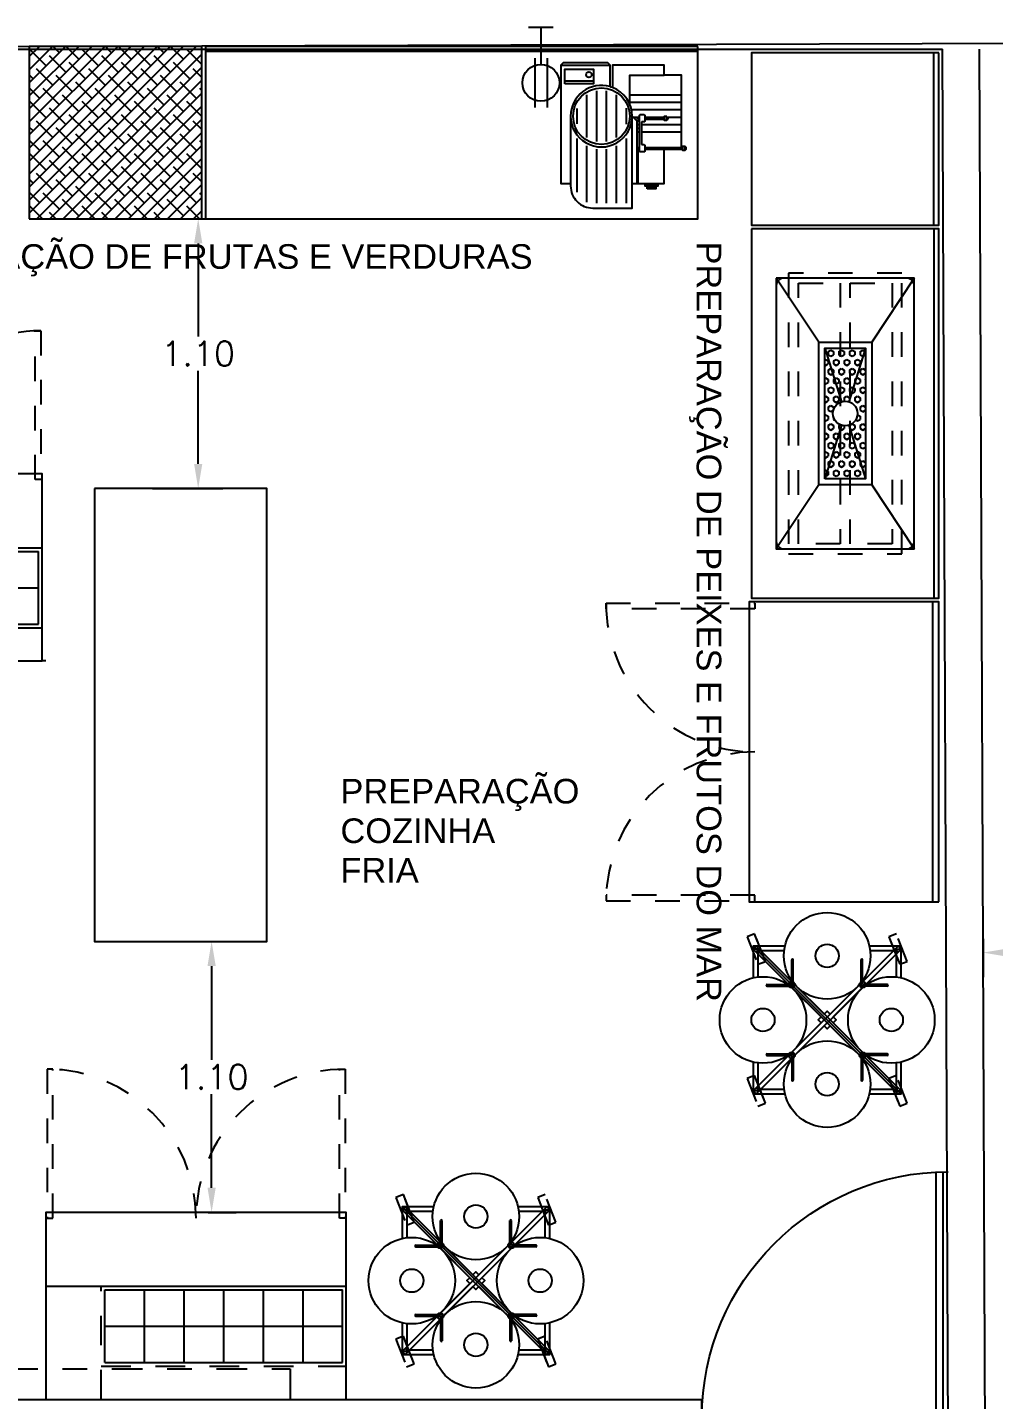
# Model space of a CAD drawing. Header units: metres. Extents: x 4708.8 to 4736.9, y 4064.2 to 4079.8.
# Drawn here: x 4718.72 to 4722.64, y 4074.21 to 4079.78 of the extents above; entities that cross this region are included whole.
import ezdxf

# ---------------------------------------------------------------- set-up
doc = ezdxf.new("R2010")
doc.units = ezdxf.units.M
for name, pattern in [('DASHDOT', [1, 0.5, -0.25, 0, -0.25]), ('DIS', [0.09, 0.06, -0.03]), ('DX2', [0.18, 0.12, -0.06]), ('HIDDEN', [0.375, 0.25, -0.125])]:
    doc.linetypes.add(name, pattern=pattern)
doc.layers.get('Defpoints').update_dxf_attribs({"color": 255})
for name, color, linetype in [('CONTORNO', 8, 'Continuous'), ('ELEC', 10, 'Continuous'), ('EQ_FAB', 5, 'Continuous'), ('MUEBLESSE', 253, 'Continuous'), ('MUROS_E', 241, 'Continuous'), ('TXT', 6, 'Continuous')]:
    doc.layers.add(name, color=color, linetype=linetype)
doc.styles.add('NOTAS', font='simplex.shx', dxfattribs={"height": 0.1})
doc.styles.get("Standard").update_dxf_attribs({"font": 'arial.ttf'})
doc.dimstyles.new('DAVID', dxfattribs={"dimtxt": 0.1, "dimasz": 0.1, "dimexe": 0.1, "dimexo": 0.05, "dimgap": 0.02, "dimtad": 0, "dimtih": 1, "dimtoh": 1, "dimzin": 0, "dimdsep": 46, "dimtxsty": 'NOTAS', "dimcen": -0.005, "dimclrd": 256, "dimclre": 256, "dimclrt": 7, "dimadec": 0, "dimazin": 0, "dimtfac": 1, "dimtofl": 0, "dimtmove": 1, "dimatfit": 3, "dimfxl": 1, "dimtolj": 1, "dimtzin": 0, "dimarcsym": 0})
pattern_1 = [(0, (-173.06375, 40.103986), (0, 0.021650635), [0.0125, -0.025]), (120, (-173.06375, 40.103986), (-0.01875, -0.0108253175), [0.0125, -0.025]), (60, (-173.05125, 40.103986), (-0.01875, 0.0108253175), [0.0125, -0.025])]

# ---------------------------------------------------------------- blocks, each defined once
blk = doc.blocks.new('*D88')
at = {"lineweight": -2, "ltscale": 0.5, "transparency": 16777216}
for p, q in [((4722.5964, 4076.0788), (4722.5964, 4075.9225)), ((4724.099, 4076.085), (4724.099, 4075.9225)), ((4722.6964, 4076.0225), (4723.1848, 4076.0225)), ((4723.999, 4076.0225), (4723.5105, 4076.0225))]:
    blk.add_line(p, q, dxfattribs=at)
at = {"ltscale": 0.5, "transparency": 16777216}
for points in [[(4722.6964, 4076.0392), (4722.6964, 4076.0058), (4722.5964, 4076.0225)], [(4723.999, 4076.0392), (4723.999, 4076.0058), (4724.099, 4076.0225)]]:
    blk.add_solid(points, dxfattribs=at)
at = {"layer": 'Defpoints', "color": 0, "ltscale": 0.5, "transparency": 16777216}
for p in [(4722.5964, 4076.1288), (4724.099, 4076.135), (4722.5964, 4076.0225)]:
    blk.add_point(p, dxfattribs=at)
at = {"color": 7, "ltscale": 0.5, "transparency": 16777216, "insert": (4723.3477, 4076.0225), "char_height": 0.1, "attachment_point": 5, "style": 'NOTAS'}
blk.add_mtext('\\A1;1.50', dxfattribs=at)
blk = doc.blocks.new('PTA-100')
at = {"layer": 'MUROS_E'}
blk.add_lwpolyline([(-0.05, -1.0737), (-0.05, -0.075), (-0.02, -0.075), (-0.02, -1.0748)], dxfattribs=at)
blk.add_arc((0, -0.075), 1, 180, 270, dxfattribs=at)
blk = doc.blocks.new('JS-104')
at = {"layer": 'MUEBLESSE'}
for p, q in [((0.3, -0.3), (-0.3, 0.3)), ((-0.2758, 0.2879), (-0.3, 0.2879)), ((-0.2879, 0.2758), (-0.2758, 0.2879)), ((0.2758, 0.2879), (0.3, 0.2879)), ((0.2879, 0.2758), (0.2758, 0.2879)), ((-0.1439, 0.1439), (-0.1439, 0.2439)), ((-0.1376, 0.1376), (-0.1376, 0.2439)), ((0.1376, 0.1376), (0.1376, 0.2439)), ((0.1439, 0.1439), (0.1439, 0.2439)), ((-0.2439, 0.1439), (-0.1439, 0.1439)), ((-0.2439, 0.1376), (-0.1376, 0.1376)), ((0.2439, 0.1376), (0.1376, 0.1376)), ((0.2439, 0.1439), (0.1439, 0.1439)), ((0, 0), (0.2879, -0.2879)), ((-0.2439, -0.1376), (-0.1376, -0.1376)), ((-0.2439, -0.1439), (-0.1439, -0.1439)), ((-0.1439, -0.1439), (-0.1439, -0.2439)), ((-0.1376, -0.1376), (-0.1376, -0.2439)), ((0.2439, -0.1376), (0.1376, -0.1376)), ((0.1376, -0.1376), (0.1376, -0.2439)), ((0.2439, -0.1439), (0.1439, -0.1439)), ((0.1439, -0.1439), (0.1439, -0.2439)), ((-0.2879, -0.2758), (-0.2758, -0.2879)), ((0.2879, -0.2758), (0.2758, -0.2879)), ((-0.2758, -0.2879), (-0.3, -0.2879)), ((0.2758, -0.2879), (0.3, -0.2879))]:
    blk.add_line(p, q, dxfattribs=at)
at = {"layer": 'MUEBLESSE', "linetype": 'HIDDEN', "ltscale": 0.05}
for points in [[(-0.3248, 0.3379), (-0.2813, 0.2261), (-0.2509, 0.2379), (-0.2945, 0.3497)], [(0.3248, 0.2379), (0.2813, 0.3497), (0.2509, 0.3379), (0.2945, 0.2261)], [(-0.2509, -0.3379), (-0.2945, -0.2261), (-0.3248, -0.2379), (-0.2813, -0.3497)], [(0.3248, -0.3379), (0.2813, -0.2261), (0.2509, -0.2379), (0.2945, -0.3497)]]:
    blk.add_lwpolyline(points, close=True, dxfattribs=at)
for points in [[(-0.267, 0.2791), (-0.2945, 0.3497), (-0.3248, 0.3379), (-0.2813, 0.2261), (-0.2573, 0.2354)], [(0.2787, 0.2666), (0.2945, 0.2261), (0.3248, 0.2379), (0.2813, 0.3497), (0.2509, 0.3379), (0.2719, 0.284)], [(-0.2787, -0.2666), (-0.2945, -0.2261), (-0.3248, -0.2379), (-0.2813, -0.3497), (-0.2509, -0.3379), (-0.2719, -0.284)], [(0.267, -0.2791), (0.2945, -0.3497), (0.3248, -0.3379), (0.2813, -0.2261), (0.2573, -0.2354)]]:
    blk.add_lwpolyline(points, dxfattribs=at)
at = {"layer": 'MUEBLESSE'}
for points in [[(0.1436, -0.1314), (0.0242, -0.0121), (0.0364, 0), (0.0242, 0.0121), (0.3, 0.2879), (0.2879, 0.3), (0.0121, 0.0242), (0, 0.0364), (-0.0121, 0.0242), (-0.2879, 0.3), (-0.3, 0.2879), (-0.0242, 0.0121), (-0.0364, 0), (-0.0242, -0.0121), (-0.3, -0.2879), (-0.2879, -0.3), (-0.0121, -0.0242), (0, -0.0364), (0.0121, -0.0242), (0.1314, -0.1436)], [(-0.1712, 0.3), (-0.3, 0.3), (-0.3, 0.1712)], [(0.1436, -0.1314), (-0.2879, 0.3), (-0.3, 0.2879), (0.1314, -0.1436)], [(-0.1745, 0.281), (-0.281, 0.281), (-0.281, 0.1745)], [(0.3, 0.1712), (0.3, 0.3), (0.1712, 0.3)], [(0.281, 0.1745), (0.281, 0.281), (0.1745, 0.281)], [(-0.0242, -0.0121), (-0.0364, 0), (-0.0242, 0.0121)], [(0.0121, 0.0242), (0, 0.0364), (-0.0121, 0.0242)], [(0.0242, -0.0121), (0.0364, 0), (0.0242, 0.0121)], [(-0.0121, -0.0242), (0, -0.0364), (0.0121, -0.0242)], [(0.1443, -0.1564), (0.2879, -0.3), (0.3, -0.2879), (0.1564, -0.1443)], [(0.1443, -0.1564), (0.2879, -0.3), (0.3, -0.2879), (0.1564, -0.1443)], [(-0.3, -0.1712), (-0.3, -0.3), (-0.1712, -0.3)], [(-0.281, -0.1745), (-0.281, -0.281), (-0.1745, -0.281)], [(0.1712, -0.3), (0.3, -0.3), (0.3, -0.1712)], [(0.1745, -0.281), (0.281, -0.281), (0.281, -0.1745)]]:
    blk.add_lwpolyline(points, dxfattribs=at)
blk.add_lwpolyline([(-0.2879, -0.3), (0.3, 0.2879), (0.2879, 0.3), (-0.3, -0.2879)], close=True, dxfattribs=at)
for centre, radius in [((0, 0.2606), 0.1757), ((0, 0.2606), 0.1757), ((0, 0.2606), 0.0471), ((-0.2606, 0), 0.1757), ((-0.2606, 0), 0.1757), ((0.2606, 0), 0.1757), ((0.2606, 0), 0.1757), ((-0.1439, 0.1439), 0.0125), ((0.1439, 0.1439), 0.0125), ((-0.2606, 0), 0.0471), ((0.2606, 0), 0.0471), ((0, -0.2606), 0.1757), ((0, -0.2606), 0.1757), ((-0.1439, -0.1439), 0.0125), ((0.1439, -0.1439), 0.0125), ((0, -0.2606), 0.0471)]:
    blk.add_circle(centre, radius, dxfattribs=at)
for centre, start, end in [((-0.1408, 0.2439), 0, 180), ((0.1408, 0.2439), 0, 180), ((-0.2439, 0.1408), 90, 270), ((0.2439, 0.1408), 270, 90), ((-0.2439, -0.1408), 90, 270), ((0.2439, -0.1408), 270, 90), ((-0.1408, -0.2439), 180, 0), ((0.1408, -0.2439), 180, 0)]:
    blk.add_arc(centre, 0.00317, start, end, dxfattribs=at)
blk = doc.blocks.new('CONT_S')
at = {"layer": 'ELEC'}
for p, q in [((0, 0.05), (0, -0.05)), ((0, 0), (0.15, 0)), ((0.125, 0.025), (0.325, 0.025)), ((0.125, -0.025), (0.325, -0.025))]:
    blk.add_line(p, q, dxfattribs=at)
blk.add_circle((0.225, 0), 0.075, dxfattribs=at)
blk = doc.blocks.new('168373')
at = {"layer": 'MUEBLESSE'}
for p, q in [((0.1839, 0.07), (0.1839, 0.28)), ((0.2139, 0.07), (0.2139, 0.28)), ((0.2439, 0.0772), (0.2439, 0.28)), ((0.2739, 0.2212), (0.2739, 0.28)), ((0.3039, 0.1176), (0.3039, 0.28)), ((0.3339, 0.1176), (0.3339, 0.28)), ((0.3976, 0.1314), (0.3976, 0.28)), ((0.399, 0.2946), (0.399, 0.2997)), ((0.399, 0.1314), (0.399, 0.2836)), ((0.4017, 0.2946), (0.4017, 0.2997)), ((0.4017, 0.1314), (0.4017, 0.2836)), ((0.2759, 0.2212), (0.2759, 0.2263)), ((0.2822, 0.2263), (0.2759, 0.2263)), ((0.2773, 0.2212), (0.2773, 0.2263)), ((0.28, 0.2212), (0.28, 0.2263)), ((0.2822, 0.2212), (0.2822, 0.2263)), ((0.2739, 0.1314), (0.2739, 0.2102)), ((0.2759, 0.1314), (0.2759, 0.2102)), ((0.2773, 0.1314), (0.2773, 0.2102)), ((0.28, 0.1314), (0.28, 0.2102)), ((0.2822, 0.1314), (0.2822, 0.2102)), ((0.4039, 0.1314), (0.4039, 0.21)), ((0.5463, 0.1829), (0.5549, 0.1829)), ((0.5463, 0.1795), (0.5549, 0.1795)), ((0.5463, 0.1743), (0.5549, 0.1743)), ((0.5463, 0.1692), (0.5549, 0.1692)), ((0.5549, 0.1409), (0.5549, 0.176)), ((0.5549, 0.1743), (0.566, 0.1743)), ((0.5549, 0.1718), (0.566, 0.1718)), ((0.5463, 0.1585), (0.5549, 0.1585)), ((0.5463, 0.1478), (0.5549, 0.1478)), ((0.5463, 0.1426), (0.5549, 0.1426)), ((0.5463, 0.1375), (0.5549, 0.1375)), ((0.5463, 0.1341), (0.5549, 0.1341)), ((0.5549, 0.167), (0.566, 0.167)), ((0.5549, 0.1619), (0.566, 0.1619)), ((0.5549, 0.155), (0.566, 0.155)), ((0.5549, 0.1499), (0.566, 0.1499)), ((0.5549, 0.1452), (0.566, 0.1452)), ((0.5549, 0.1426), (0.566, 0.1426)), ((0.2705, 0.08), (0.2903, 0.1)), ((0.2739, 0.0835), (0.2739, 0.1094)), ((0.2759, 0.1014), (0.2759, 0.1094)), ((0.2822, 0.1014), (0.2759, 0.1014)), ((0.2773, 0.1014), (0.2773, 0.1094)), ((0.28, 0.1014), (0.28, 0.1094)), ((0.2822, 0.1014), (0.2822, 0.1094)), ((0.2889, 0.0986), (0.2889, 0.1094)), ((0.5438, 0.1), (0.2903, 0.1)), ((0.3039, 0.1), (0.3039, 0.1094)), ((0.3189, 0.1), (0.3189, 0.1094)), ((0.3339, 0.1), (0.3339, 0.1094)), ((0.3976, 0.1014), (0.3976, 0.1094)), ((0.4039, 0.1014), (0.3976, 0.1014)), ((0.399, 0.1014), (0.399, 0.1094)), ((0.4017, 0.1014), (0.4017, 0.1094)), ((0.4039, 0.1014), (0.4039, 0.1094)), ((0.5438, 0.1046), (0.4039, 0.1046)), ((0.1842, 0.0149), (0.3567, 0.0149)), ((0.2381, 0.0549), (0.3028, 0.0549)), ((0.3613, 0.0549), (0.6238, 0.0549)), ((0.3914, 0.0149), (0.6238, 0.0149)), ((0.0639, -0.21), (0.0639, -0.01)), ((0.1674, -0.0251), (0.3736, -0.0251)), ((0.404, -0.0251), (0.6238, -0.0251)), ((0.1264, -0.1935), (0.1264, -0.0778)), ((0.1674, -0.0651), (0.3735, -0.0651)), ((0.1844, -0.1051), (0.3565, -0.1051)), ((0.3913, -0.1051), (0.6192, -0.1051)), ((0.4039, -0.0651), (0.6238, -0.0651)), ((0.2388, -0.1451), (0.3021, -0.1451)), ((0.361, -0.1451), (0.5795, -0.1451))]:
    blk.add_line(p, q, dxfattribs=at)
for points in [[(0.1505, -0.01), (0.0639, -0.01), (0.0538, -0.0193), (0.0538, -0.2007), (0.0639, -0.21), (0.5438, -0.21), (0.5438, -0.17), (0.5538, -0.17, 0.414214), (0.6438, -0.08), (0.6438, 0.08), (0.5438, 0.08), (0.5438, 0.21), (0.4039, 0.21), (0.4039, 0.2836), (0.408, 0.2836), (0.408, 0.2946), (0.4039, 0.2946), (0.4039, 0.2997), (0.3976, 0.2997), (0.3976, 0.2946), (0.3934, 0.2946), (0.3934, 0.2836), (0.3976, 0.2836), (0.3976, 0.28), (0.1039, 0.28), (0.1039, 0.21), (0.0639, 0.21), (0.0639, 0), (0.1538, 0, 0.021122)], [(0.1505, -0.01), (0.0639, -0.01), (0.0538, -0.0193), (0.0538, -0.2007), (0.0639, -0.21), (0.5438, -0.21), (0.5438, -0.17), (0.5538, -0.17, 0.414214), (0.6438, -0.08), (0.6438, 0.08), (0.5438, 0.08), (0.5438, 0.21), (0.4039, 0.21), (0.4039, 0.2836), (0.408, 0.2836), (0.408, 0.2946), (0.4039, 0.2946), (0.4039, 0.2997), (0.3976, 0.2997), (0.3976, 0.2946), (0.3934, 0.2946), (0.3934, 0.2836), (0.3976, 0.2836), (0.3976, 0.28), (0.1039, 0.28), (0.1039, 0.21), (0.0639, 0.21), (0.0639, 0), (0.1538, 0, 0.021122)], [(0.3831, 0.1176, 0.414214), (0.3861, 0.1206), (0.3861, 0.1284, -0.414214), (0.3891, 0.1314), (0.4124, 0.1314, -0.414214), (0.4154, 0.1284), (0.4154, 0.1124, -0.414214), (0.4124, 0.1094), (0.2673, 0.1094, -0.414214), (0.2643, 0.1124), (0.2643, 0.1284, -0.414214), (0.2673, 0.1314), (0.2906, 0.1314, -0.414214), (0.2936, 0.1284), (0.2936, 0.1206, 0.414214), (0.2966, 0.1176)]]:
    blk.add_lwpolyline(points, format="xyb", close=True, dxfattribs=at)
for points in [[(0.4039, 0.2946), (0.3976, 0.2946)], [(0.3976, 0.2836), (0.4039, 0.2836)], [(0.2215, 0.07), (0.1039, 0.07), (0.1039, 0.21)]]:
    blk.add_lwpolyline(points, dxfattribs=at)
for points in [[(0.2716, 0.2212), (0.2716, 0.2102), (0.2863, 0.2102), (0.2863, 0.2212)], [(0.566, 0.1409), (0.5549, 0.1409), (0.5549, 0.1323), (0.5463, 0.1323), (0.5463, 0.1846), (0.5549, 0.1846), (0.5549, 0.176), (0.566, 0.176)], [(0.1397, -0.1935), (0.0797, -0.1935), (0.0797, -0.0778), (0.1397, -0.0778)]]:
    blk.add_lwpolyline(points, close=True, dxfattribs=at)
for points in [[(0.5438, 0.08), (0.2705, 0.08, 0.310029), (0.1538, 0)], [(0.1505, -0.01, 0.5), (0.2705, -0.17), (0.5438, -0.17)]]:
    blk.add_lwpolyline(points, format="xyb", dxfattribs=at)
for centre, radius in [((0.2705, -0.045), 0.115), ((0.102, -0.0959), 0.0112)]:
    blk.add_circle(centre, radius, dxfattribs=at)
blk.add_arc((0.2705, -0.045), 0.125, 270, 90, dxfattribs=at)
blk.add_blockref('CONT_S', (-0.09, -0.2906), dxfattribs=at)
blk = doc.blocks.new('*X65')
at = {"color": 0}
for p, q in [((30.6635, 10.511), (31.3415, 11.1889)), ((30.6635, 10.564), (31.2884, 11.1889)), ((30.6635, 10.617), (31.2354, 11.1889)), ((30.6635, 10.6701), (31.1824, 11.1889)), ((30.6635, 10.7231), (31.1293, 11.1889)), ((30.6635, 10.7761), (31.0763, 11.1889)), ((30.6635, 10.8292), (31.0233, 11.1889)), ((30.6635, 10.8822), (30.9702, 11.1889)), ((30.6635, 10.9352), (30.9172, 11.1889)), ((30.6635, 10.9883), (30.8642, 11.1889)), ((30.6635, 11.0413), (30.8111, 11.1889)), ((30.6635, 11.0943), (30.7581, 11.1889)), ((30.6635, 11.1474), (30.7051, 11.1889)), ((30.7326, 11.1104), (30.6663, 11.1767)), ((30.6945, 10.4889), (31.3635, 11.1579)), ((30.8122, 11.0839), (30.7459, 11.1502)), ((30.7857, 11.1634), (30.7602, 11.1889)), ((30.8652, 11.1369), (30.8132, 11.1889)), ((30.9448, 11.1104), (30.8785, 11.1767)), ((31.0243, 11.0839), (30.958, 11.1502)), ((30.9978, 11.1634), (30.9723, 11.1889)), ((31.0773, 11.1369), (31.0254, 11.1889)), ((31.1569, 11.1104), (31.0906, 11.1767)), ((31.2364, 11.0839), (31.1702, 11.1502)), ((31.2099, 11.1634), (31.1845, 11.1889)), ((31.2895, 11.1369), (31.2375, 11.1889)), ((31.3635, 11.1159), (31.3027, 11.1767)), ((30.7591, 11.0309), (30.6929, 11.0972)), ((30.7475, 10.4889), (31.3635, 11.1049)), ((30.8917, 11.0574), (30.8254, 11.1237)), ((30.9713, 11.0309), (30.905, 11.0972)), ((31.1039, 11.0574), (31.0376, 11.1237)), ((31.1834, 11.0309), (31.1171, 11.0972)), ((31.316, 11.0574), (31.2497, 11.1237)), ((31.3635, 11.0629), (31.3292, 11.0972)), ((30.6796, 11.0574), (30.6635, 11.0735)), ((30.8387, 11.0043), (30.7724, 11.0706)), ((30.8006, 10.4889), (31.3635, 11.0519)), ((30.9182, 10.9778), (30.852, 11.0441)), ((31.0508, 11.0043), (30.9845, 11.0706)), ((31.1304, 10.9778), (31.0641, 11.0441)), ((31.263, 11.0043), (31.1967, 11.0706)), ((31.3425, 10.9778), (31.2762, 11.0441)), ((30.7061, 10.9778), (30.6635, 11.0204)), ((30.7857, 10.9513), (30.7194, 11.0176)), ((30.8652, 10.9248), (30.7989, 10.9911)), ((30.8536, 10.4889), (31.3635, 10.9988)), ((30.9978, 10.9513), (30.9315, 11.0176)), ((31.0773, 10.9248), (31.0111, 10.9911)), ((31.2099, 10.9513), (31.1436, 11.0176)), ((31.2895, 10.9248), (31.2232, 10.9911)), ((31.3635, 11.0098), (31.3558, 11.0176)), ((30.7326, 10.8983), (30.6663, 10.9646)), ((30.8122, 10.8718), (30.7459, 10.9381)), ((30.9448, 10.8983), (30.8785, 10.9646)), ((30.9066, 10.4889), (31.3635, 10.9458)), ((31.0243, 10.8718), (30.958, 10.9381)), ((31.1569, 10.8983), (31.0906, 10.9646)), ((31.2364, 10.8718), (31.1702, 10.9381)), ((31.3635, 10.9038), (31.3027, 10.9646)), ((30.7591, 10.8187), (30.6929, 10.885)), ((30.8917, 10.8453), (30.8254, 10.9115)), ((30.9713, 10.8187), (30.905, 10.885)), ((30.9597, 10.4889), (31.3635, 10.8928)), ((31.1039, 10.8453), (31.0376, 10.9115)), ((31.1834, 10.8187), (31.1171, 10.885)), ((31.316, 10.8453), (31.2497, 10.9115)), ((31.3635, 10.8507), (31.3292, 10.885)), ((30.6796, 10.8453), (30.6635, 10.8613)), ((30.8387, 10.7922), (30.7724, 10.8585)), ((30.9182, 10.7657), (30.852, 10.832)), ((31.0508, 10.7922), (30.9845, 10.8585)), ((31.0127, 10.4889), (31.3635, 10.8398)), ((31.1304, 10.7657), (31.0641, 10.832)), ((31.263, 10.7922), (31.1967, 10.8585)), ((31.3425, 10.7657), (31.2762, 10.832)), ((30.7061, 10.7657), (30.6635, 10.8083)), ((30.7857, 10.7392), (30.7194, 10.8055)), ((30.8652, 10.7127), (30.7989, 10.779)), ((30.9978, 10.7392), (30.9315, 10.8055)), ((31.0773, 10.7127), (31.0111, 10.779)), ((31.0657, 10.4889), (31.3635, 10.7867)), ((31.2099, 10.7392), (31.1436, 10.8055)), ((31.2895, 10.7127), (31.2232, 10.779)), ((31.3635, 10.7977), (31.3558, 10.8055)), ((30.7326, 10.6862), (30.6663, 10.7524)), ((30.8122, 10.6596), (30.7459, 10.7259)), ((30.9448, 10.6862), (30.8785, 10.7524)), ((31.0243, 10.6596), (30.958, 10.7259)), ((31.1569, 10.6862), (31.0906, 10.7524)), ((31.1188, 10.4889), (31.3635, 10.7337)), ((31.2364, 10.6596), (31.1702, 10.7259)), ((31.3635, 10.6917), (31.3027, 10.7524)), ((30.6796, 10.6331), (30.6635, 10.6492)), ((30.7591, 10.6066), (30.6929, 10.6729)), ((30.8387, 10.5801), (30.7724, 10.6464)), ((30.8917, 10.6331), (30.8254, 10.6994)), ((30.9713, 10.6066), (30.905, 10.6729)), ((31.0508, 10.5801), (30.9845, 10.6464)), ((31.1039, 10.6331), (31.0376, 10.6994)), ((31.1834, 10.6066), (31.1171, 10.6729)), ((31.1718, 10.4889), (31.3635, 10.6807)), ((31.263, 10.5801), (31.1967, 10.6464)), ((31.316, 10.6331), (31.2497, 10.6994)), ((31.3635, 10.6386), (31.3292, 10.6729)), ((30.7061, 10.5536), (30.6635, 10.5962)), ((30.7857, 10.5271), (30.7194, 10.5933)), ((30.9182, 10.5536), (30.852, 10.6199)), ((30.9978, 10.5271), (30.9315, 10.5933)), ((31.1304, 10.5536), (31.0641, 10.6199)), ((31.2099, 10.5271), (31.1436, 10.5933)), ((31.2248, 10.4889), (31.3635, 10.6276)), ((31.3425, 10.5536), (31.2762, 10.6199)), ((31.3635, 10.5856), (31.3558, 10.5933)), ((30.7177, 10.4889), (30.6663, 10.5403)), ((30.8652, 10.5005), (30.7989, 10.5668)), ((30.9299, 10.4889), (30.8785, 10.5403)), ((31.0773, 10.5005), (31.0111, 10.5668)), ((31.142, 10.4889), (31.0906, 10.5403)), ((31.2895, 10.5005), (31.2232, 10.5668)), ((31.2779, 10.4889), (31.3635, 10.5746)), ((31.3541, 10.4889), (31.3027, 10.5403)), ((30.7708, 10.4889), (30.7459, 10.5138)), ((30.9829, 10.4889), (30.958, 10.5138)), ((31.195, 10.4889), (31.1702, 10.5138)), ((31.3309, 10.4889), (31.3635, 10.5216))]:
    blk.add_line(p, q, dxfattribs=at)
blk = doc.blocks.new('Carnicer')
at = {"layer": 'MUEBLESSE'}
blk.add_lwpolyline([(-0.7, 0.015), (0, 0.015), (0, 0.715), (-0.7, 0.715)], close=True, dxfattribs=at)
blk.add_lwpolyline([(-0.7, 0.015), (0, 0.015), (0, 0.715), (-0.7, 0.715)], close=True, dxfattribs=at)
blk.add_blockref('*X65', (-31.3635, -10.4739), dxfattribs=at)
blk = doc.blocks.new('TARJA-PESCADO-140')
at = {"layer": 'MUEBLESSE'}
h = blk.add_hatch(dxfattribs=at)
h.set_pattern_fill('HEX', color=256, scale=0.1, style=0)
h.set_pattern_definition(pattern_1)
h.paths.add_polyline_path([(1.015, -0.4625), (1.015, -0.2975), (0.485, -0.2975), (0.485, -0.4625)])
h.paths.add_polyline_path([(0.8, -0.38, 1), (0.7, -0.38, 1)], flags=16)
h = blk.add_hatch(dxfattribs=at)
h.set_pattern_fill('HEX', color=256, scale=0.1, style=0)
h.set_pattern_definition(pattern_1)
h.paths.add_polyline_path([(1.015, -0.2975), (0.485, -0.2975), (0.485, -0.4625), (1.015, -0.4625)])
edge = h.paths.add_edge_path(flags=0)
edge.add_arc((0.75, -0.38), 0.05, 180, 360)
edge.add_arc((0.75, -0.38), 0.05, 0, 180)
for p, q in [((0, -0.02), (1.5, -0.02)), ((0.2, -0.1), (0.46, -0.2725)), ((0.2, -0.1), (0.46, -0.2725)), ((1.04, -0.2725), (1.3, -0.1)), ((1.04, -0.2725), (1.3, -0.1)), ((0.485, -0.2975), (0.7023, -0.3651)), ((0.485, -0.2975), (0.7023, -0.3651)), ((0.7977, -0.3651), (1.015, -0.2975)), ((0.7977, -0.3651), (1.015, -0.2975)), ((0.485, -0.4625), (0.7023, -0.3949)), ((0.485, -0.4625), (0.7023, -0.3949)), ((0.7977, -0.3949), (1.015, -0.4625)), ((0.7977, -0.3949), (1.015, -0.4625)), ((0.46, -0.4875), (0.2, -0.66)), ((0.46, -0.4875), (0.2, -0.66)), ((1.04, -0.4875), (1.3, -0.66)), ((1.04, -0.4875), (1.3, -0.66))]:
    blk.add_line(p, q, dxfattribs=at)
for points in [[(0, -0.76), (1.5, -0.76), (1.5, 0), (0, 0)], [(0, -0.76), (1.5, -0.76), (1.5, 0), (0, 0)], [(0.2, -0.66), (1.3, -0.66), (1.3, -0.1), (0.2, -0.1)], [(1.04, -0.4875), (0.46, -0.4875), (0.46, -0.2725), (1.04, -0.2725)], [(1.04, -0.4875), (0.46, -0.4875), (0.46, -0.2725), (1.04, -0.2725)], [(1.015, -0.4625), (0.485, -0.4625), (0.485, -0.2975), (1.015, -0.2975)]]:
    blk.add_lwpolyline(points, close=True, dxfattribs=at)
blk.add_lwpolyline([(0.23, -0.66), (1.27, -0.66, 0.414214), (1.3, -0.63), (1.3, -0.13, 0.414214), (1.27, -0.1), (0.23, -0.1, 0.414214), (0.2, -0.13), (0.2, -0.63, 0.414214)], format="xyb", close=True, dxfattribs=at)
at = {"layer": 'MUEBLESSE', "linetype": 'HIDDEN', "ltscale": 0.25}
for points in [[(1.32, -0.61), (1.32, -0.15), (0.18, -0.15), (0.18, -0.61)], [(1.32, -0.61), (1.32, -0.15), (0.18, -0.15), (0.18, -0.61)], [(1.28, -0.36), (0.22, -0.36), (0.22, -0.19), (1.28, -0.19)], [(1.28, -0.36), (0.22, -0.36), (0.22, -0.19), (1.28, -0.19)], [(0.22, -0.4), (1.28, -0.4), (1.28, -0.57), (0.22, -0.57)], [(0.22, -0.4), (1.28, -0.4), (1.28, -0.57), (0.22, -0.57)]]:
    blk.add_lwpolyline(points, close=True, dxfattribs=at)
at = {"layer": 'MUEBLESSE'}
blk.add_circle((0.75, -0.38), 0.05, dxfattribs=at)
blk.add_circle((0.75, -0.38), 0.05, dxfattribs=at)
blk = doc.blocks.new('TWT-48')
at = {"layer": 'MUEBLESSE'}
blk.add_line((0.5946, 0.5996), (-0.6246, 0.5996), dxfattribs=at)
blk.add_line((0.5946, 0.5996), (-0.6246, 0.5996), dxfattribs=at)
blk.add_lwpolyline([(0.5946, 0.6246), (-0.6246, 0.6246), (-0.6246, -0.1454), (0.5946, -0.1454)], close=True, dxfattribs=at)
blk.add_lwpolyline([(0.5946, 0.6246), (-0.6246, 0.6246), (-0.6246, -0.1454), (0.5946, -0.1454)], close=True, dxfattribs=at)
at = {"layer": 'MUEBLESSE', "linetype": 'DIS'}
for points in [[(-0.5968, -0.1223), (-0.5968, -0.7267), (-0.6194, -0.7267), (-0.6194, -0.1223)], [(-0.5968, -0.1223), (-0.5968, -0.7267), (-0.6194, -0.7267), (-0.6194, -0.1223)], [(0.5668, -0.1223), (0.5668, -0.7267), (0.5894, -0.7267), (0.5894, -0.1223)], [(0.5668, -0.1223), (0.5668, -0.7267), (0.5894, -0.7267), (0.5894, -0.1223)]]:
    blk.add_lwpolyline(points, close=True, dxfattribs=at)
for centre, start, end in [((-0.6194, -0.1223), 270, 360), ((-0.6194, -0.1223), 270, 360), ((0.5894, -0.1223), 180, 270), ((0.5894, -0.1223), 180, 270)]:
    blk.add_arc(centre, 0.6044, start, end, dxfattribs=at)
blk = doc.blocks.new('TSSU4812')
at = {"layer": 'MUEBLESSE', "linetype": 'DX2'}
for p, q in [((2.215, 0), (2.215, -0.46)), ((2.215, 0), (2.215, -0.46)), ((2.215, -0.135), (1.22, -0.135)), ((2.215, -0.135), (1.22, -0.135))]:
    blk.add_line(p, q, dxfattribs=at)
at = {"layer": 'MUEBLESSE'}
for p, q in [((2.2, -0.15), (1.235, -0.15)), ((1.235, -0.15), (1.235, -0.445)), ((2.2, -0.15), (1.235, -0.15)), ((1.235, -0.15), (1.235, -0.445)), ((1.3958, -0.15), (1.3958, -0.445)), ((1.3958, -0.15), (1.3958, -0.445)), ((1.5567, -0.15), (1.5567, -0.445)), ((1.5567, -0.15), (1.5567, -0.445)), ((1.7175, -0.15), (1.7175, -0.445)), ((1.7175, -0.15), (1.7175, -0.445)), ((1.8783, -0.15), (1.8783, -0.445)), ((1.8783, -0.15), (1.8783, -0.445)), ((2.0392, -0.15), (2.0392, -0.445)), ((2.0392, -0.15), (2.0392, -0.445)), ((2.2, -0.15), (2.2, -0.445)), ((2.2, -0.15), (2.2, -0.445)), ((2.2, -0.2975), (1.235, -0.2975)), ((2.2, -0.2975), (1.235, -0.2975)), ((2.2, -0.445), (1.235, -0.445)), ((2.2, -0.445), (1.235, -0.445)), ((2.44, -0.46), (1.22, -0.46)), ((2.44, -0.46), (1.22, -0.46))]:
    blk.add_line(p, q, dxfattribs=at)
blk.add_lwpolyline([(2.44, 0), (1.22, 0), (1.22, -0.76), (2.44, -0.76)], close=True, dxfattribs=at)
blk.add_lwpolyline([(2.44, 0), (1.22, 0), (1.22, -0.76), (2.44, -0.76)], close=True, dxfattribs=at)
at = {"layer": 'MUEBLESSE', "linetype": 'DIS'}
for points in [[(1.2479, -0.7368), (1.2479, -1.3416), (1.2252, -1.3416), (1.2252, -0.7368)], [(1.2479, -0.7368), (1.2479, -1.3416), (1.2252, -1.3416), (1.2252, -0.7368)], [(2.4121, -0.7368), (2.4121, -1.3416), (2.4348, -1.3416), (2.4348, -0.7368)], [(2.4121, -0.7368), (2.4121, -1.3416), (2.4348, -1.3416), (2.4348, -0.7368)]]:
    blk.add_lwpolyline(points, close=True, dxfattribs=at)
for centre, start, end in [((1.2252, -0.7368), 270, 360), ((1.2252, -0.7368), 270, 360), ((2.4348, -0.7368), 180, 270), ((2.4348, -0.7368), 180, 270)]:
    blk.add_arc(centre, 0.6048, start, end, dxfattribs=at)
blk = doc.blocks.new('*D85')
at = {"lineweight": -2, "ltscale": 0.5, "transparency": 16777216}
for p, q in [((4719.295, 4079.0038), (4719.5095, 4079.0038)), ((4719.4095, 4078.9038), (4719.4095, 4078.5258)), ((4719.4095, 4078.0078), (4719.4095, 4078.3858)), ((4719.2241, 4077.9078), (4719.5095, 4077.9078))]:
    blk.add_line(p, q, dxfattribs=at)
at = {"ltscale": 0.5, "transparency": 16777216}
for points in [[(4719.3928, 4078.9038), (4719.4261, 4078.9038), (4719.4095, 4079.0038)], [(4719.3928, 4078.0078), (4719.4261, 4078.0078), (4719.4095, 4077.9078)]]:
    blk.add_solid(points, dxfattribs=at)
at = {"layer": 'Defpoints', "color": 0, "ltscale": 0.5, "transparency": 16777216}
for p in [(4719.245, 4079.0038), (4719.1741, 4077.9078), (4719.4095, 4077.9078)]:
    blk.add_point(p, dxfattribs=at)
at = {"color": 7, "ltscale": 0.5, "transparency": 16777216, "insert": (4719.4095, 4078.4558), "char_height": 0.1, "attachment_point": 5, "style": 'NOTAS'}
blk.add_mtext('\\A1;1.10', dxfattribs=at)
blk = doc.blocks.new('*D90')
at = {"lineweight": -2, "ltscale": 0.5, "transparency": 16777216}
for p, q in [((4719.4504, 4076.0678), (4719.5639, 4076.0678)), ((4719.4639, 4075.9678), (4719.4639, 4075.5875)), ((4719.4639, 4075.0672), (4719.4639, 4075.4475)), ((4719.4504, 4074.9672), (4719.5639, 4074.9672))]:
    blk.add_line(p, q, dxfattribs=at)
at = {"ltscale": 0.5, "transparency": 16777216}
for points in [[(4719.4472, 4075.9678), (4719.4806, 4075.9678), (4719.4639, 4076.0678)], [(4719.4472, 4075.0672), (4719.4806, 4075.0672), (4719.4639, 4074.9672)]]:
    blk.add_solid(points, dxfattribs=at)
at = {"layer": 'Defpoints', "color": 0, "ltscale": 0.5, "transparency": 16777216}
for p in [(4719.4004, 4076.0678), (4719.4639, 4076.0678), (4719.4004, 4074.9672)]:
    blk.add_point(p, dxfattribs=at)
at = {"color": 7, "ltscale": 0.5, "transparency": 16777216, "insert": (4719.4639, 4075.5175), "char_height": 0.1, "attachment_point": 5, "style": 'NOTAS'}
blk.add_mtext('\\A1;1.10', dxfattribs=at)

msp = doc.modelspace()

# ---------------------------------------------------------------- linework, layer by layer
at = {"ltscale": 0.5}
for p, q in [((4735.6602, 4079.7567), (4710.9602, 4079.6769)), ((4718.7909, 4077.2072), (4718.7759, 4077.2072)), ((4715.8102, 4074.2072), (4721.4543, 4074.2072))]:
    msp.add_line(p, q, dxfattribs=at)
for points in [[(4715.7876, 4079.6925), (4722.4317, 4079.6925)], [(4722.4549, 4074.0572), (4722.4317, 4079.6925)], [(4722.4549, 4074.0572), (4722.6049, 4074.0572), (4722.5817, 4079.6932)], [(4721.4549, 4074.0572), (4721.4543, 4074.2072)]]:
    msp.add_lwpolyline(points, dxfattribs=at)
at = {"layer": 'CONTORNO'}
for points in [[(4721.4386, 4079.7038), (4719.4386, 4079.7038), (4719.4386, 4079.0038), (4721.4386, 4079.0038)], [(4722.4167, 4079.6775), (4721.6567, 4079.6775), (4721.6567, 4078.9775), (4722.4167, 4078.9775)]]:
    msp.add_lwpolyline(points, close=True, dxfattribs=at)
at = {"layer": 'EQ_FAB', "color": 7}
for points in [[(4722.4167, 4079.6775), (4721.6567, 4079.6775), (4721.6567, 4078.9775), (4722.4167, 4078.9775)], [(4718.9877, 4077.9078), (4718.9877, 4076.0678), (4719.6877, 4076.0678), (4719.6877, 4077.9078)]]:
    msp.add_lwpolyline(points, close=True, dxfattribs=at)
at = {"layer": 'EQ_FAB', "color": 7, "linetype": 'DASHDOT', "ltscale": 0.25}
msp.add_lwpolyline([(4717.7834, 4074.3322), (4719.7834, 4074.3322), (4719.7834, 4073.9322), (4717.7834, 4073.9322)], close=True, dxfattribs=at)
at = {"layer": 'MUEBLESSE', "ltscale": 0.5}
for p, q in [((4719.4386, 4079.6838), (4721.4386, 4079.6838)), ((4722.3967, 4078.9775), (4722.3967, 4079.6775))]:
    msp.add_line(p, q, dxfattribs=at)
msp.add_lwpolyline([(4721.4386, 4079.7038), (4719.4386, 4079.7038), (4719.4386, 4079.0038), (4721.4386, 4079.0038)], close=True, dxfattribs=at)

# ---------------------------------------------------------------- block references
at = {"ltscale": 0.5}
for name, p, rotation in [('168373', (4721.0917, 4079.6908), 270), ('TARJA-PESCADO-140', (4722.4167, 4078.9625), 270), ('TSSU4812', (4719.9959, 4077.2072), 179.9999999999418), ('TWT-48', (4721.7921, 4076.8229), 270), ('TSSU4812', (4721.2309, 4074.2072), 179.9999999999418)]:
    msp.add_blockref(name, p, dxfattribs=dict(at, rotation=rotation))
for name, p in [('Carnicer', (4719.4236, 4078.9888)), ('JS-104', (4721.9633, 4075.7489)), ('JS-104', (4720.5371, 4074.6899))]:
    msp.add_blockref(name, p, dxfattribs=at)
at = {"ltscale": 0.5, "xscale": -1, "rotation": 180}
msp.add_blockref('PTA-100', (4722.4546, 4074.0572), dxfattribs=at)

# ---------------------------------------------------------------- texts
at = {"layer": 'TXT', "ltscale": 0.5}
for s, p in [('PREPARAÇÃO DE FRUTAS E VERDURAS', (4718.0197, 4078.8003)), ('PREPARAÇÃO', (4719.987, 4076.6284)), ('COZINHA', (4719.987, 4076.4677)), ('FRIA', (4719.987, 4076.3071))]:
    msp.add_text(s, height=0.1, dxfattribs=at).set_placement(p)
msp.add_text('PREPARAÇÃO DE PEIXES E FRUTOS DO MAR', height=0.1, rotation=270, dxfattribs=at).set_placement((4721.4333, 4078.9113))

# ---------------------------------------------------------------- dimensions: what is measured, and where the dimension line sits
at = {"ltscale": 0.5}
for base, p1, p2, picture, middle in [((4719.4095, 4077.9078), (4719.245, 4079.0038), (4719.1741, 4077.9078), '*D85', (4719.4095, 4078.4558)), ((4719.4639, 4076.0678), (4719.4004, 4074.9672), (4719.4004, 4076.0678), '*D90', (4719.4639, 4075.5175))]:
    dim = msp.add_linear_dim(base=base, p1=p1, p2=p2, angle=90, dimstyle='DAVID', dxfattribs=at)
    dim.commit()
    dim.dimension.update_dxf_attribs({"geometry": picture, "text_midpoint": middle})
dim = msp.add_linear_dim(base=(4722.5964, 4076.0225), p1=(4724.099, 4076.135), p2=(4722.5964, 4076.1288), dimstyle='DAVID', dxfattribs=at)
dim.commit()
dim.dimension.update_dxf_attribs({"geometry": '*D88', "text_midpoint": (4723.3477, 4076.0225)})

doc.saveas('drawing.dxf')
